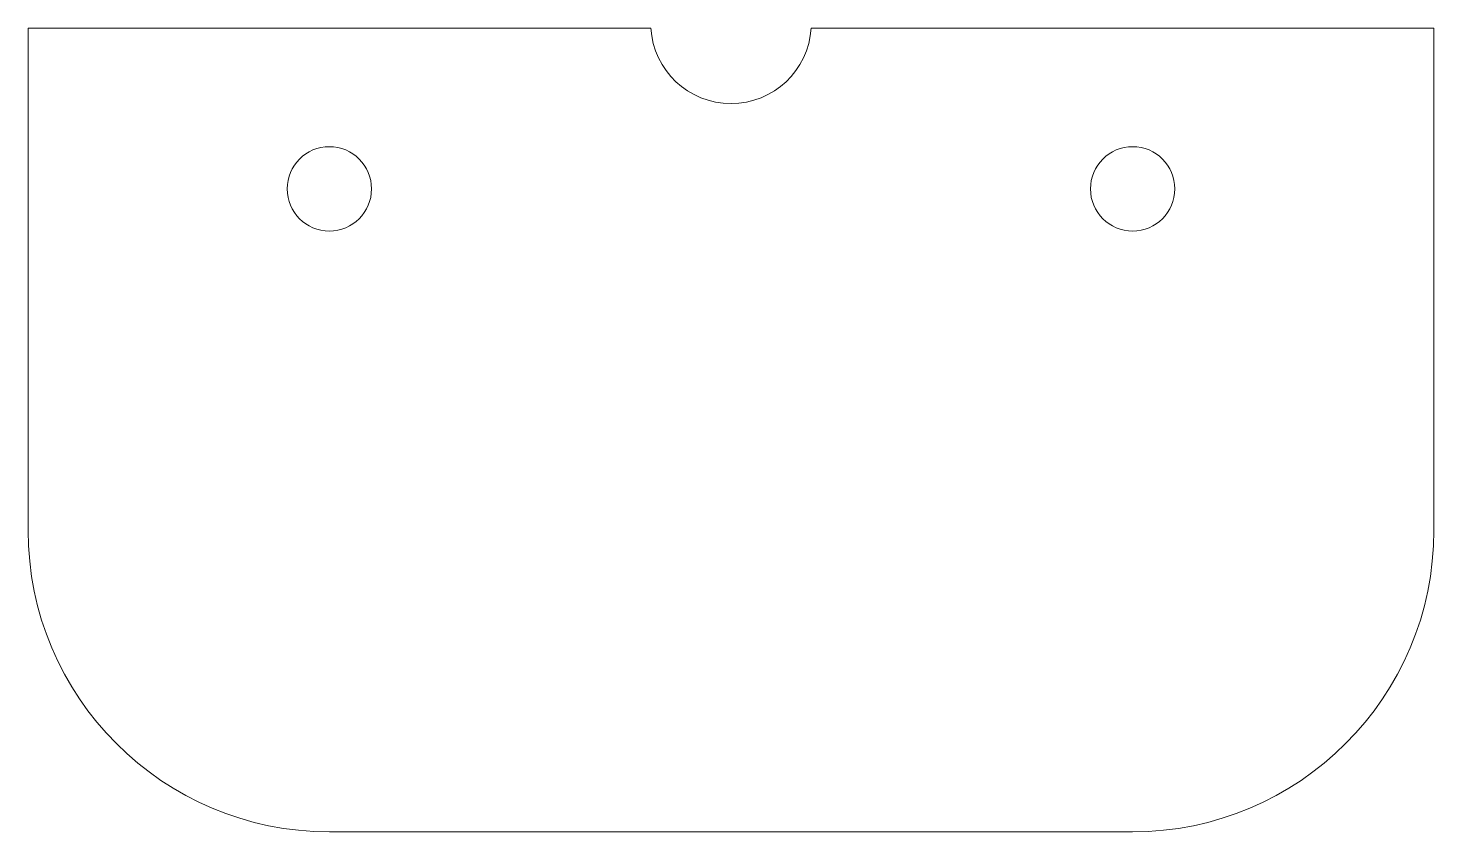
# Model space of a CAD drawing. Header units: millimetres. Extents: x 0 to 70, y 0 to 40.
import ezdxf

# ---------------------------------------------------------------- set-up
doc = ezdxf.new("R2010")
doc.units = ezdxf.units.MM

msp = doc.modelspace()

# ---------------------------------------------------------------- linework, layer by layer
at = {"color": 7, "linetype": 'Continuous', "lineweight": 15}
for p, q in [((31.007, 40), (0, 40)), ((0, 40), (0, 15)), ((70, 40), (38.993, 40)), ((70, 15), (70, 40)), ((15, 0), (55, 0))]:
    msp.add_line(p, q, dxfattribs=at)
for centre in [(15, 32), (55, 32)]:
    msp.add_circle(centre, 2.1, dxfattribs=at)
for centre, radius, start, end in [((35, 40.243), 4, 183.47593, 356.52407), ((15, 15), 15, 180, 270), ((55, 15), 15, 270, 0)]:
    msp.add_arc(centre, radius, start, end, dxfattribs=at)

doc.saveas('drawing.dxf')
